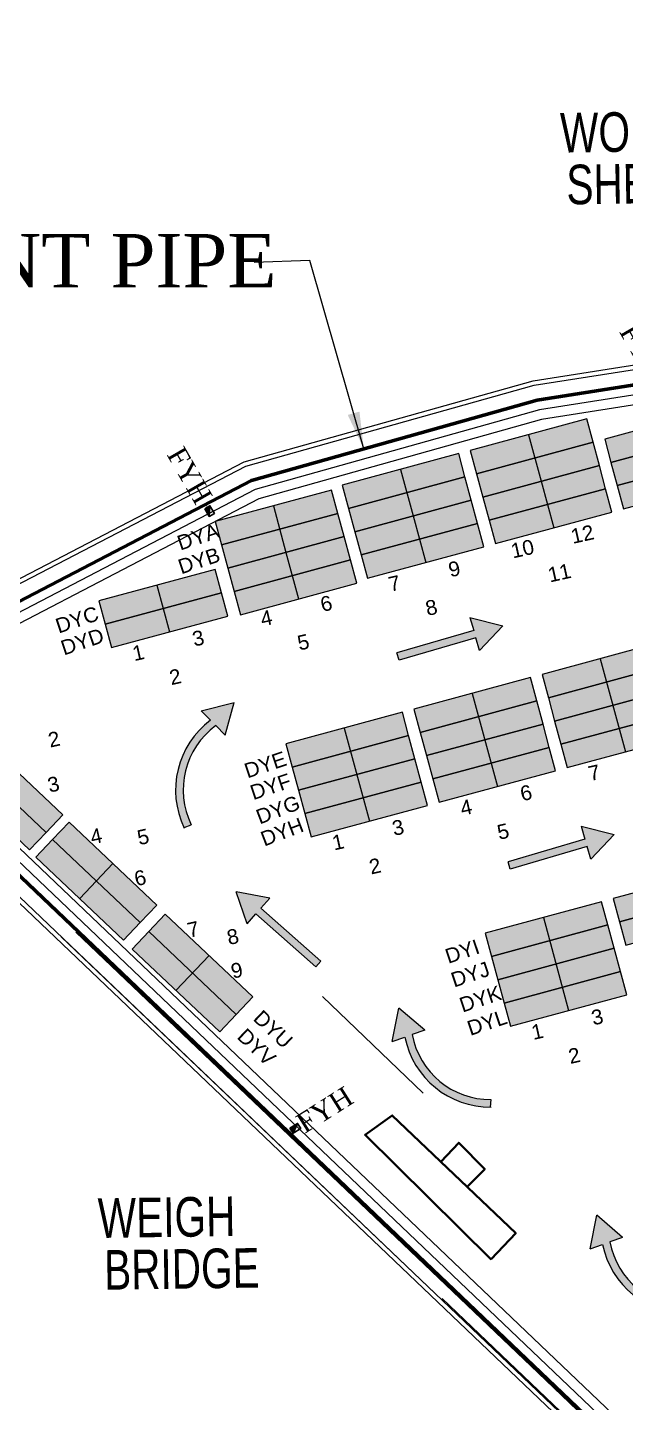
# Model space of a CAD drawing. Header units: inches. Extents: x -1774894 to -657573, y 144736 to 934842.
# Drawn here: x -1679523 to -1619075, y 588233 to 727260 of the extents above; entities that cross this region are included whole.
import ezdxf

# ---------------------------------------------------------------- set-up
doc = ezdxf.new("R2010")
doc.units = ezdxf.units.IN
doc.header["$MEASUREMENT"] = 0
for name, color, linetype in [('A-ANNO-TEXT', 7, 'Continuous'), ('A-WALL-PRHT-EXTR', 8, 'Continuous'), ('C-ROAD-OTLN', 142, 'Continuous'), ('siding cl', 7, 'Continuous')]:
    doc.layers.add(name, color=color, linetype=linetype)
for name, color, linetype, lineweight in [('Container', 5, 'Continuous', 9), ('grid', 7, 'Continuous', 18), ('IR PROP. DETAILS', 190, 'Continuous', 0), ('P FIRE', 6, 'Continuous', 35), ('P FIXTURE', 54, 'Continuous', 30), ('P TEXT', 255, 'Continuous', 20)]:
    doc.layers.add(name, color=color, linetype=linetype, lineweight=lineweight)
doc.layers.add('PAVED AREA', color=7, linetype='Continuous', true_color=0xf2f2f2)
doc.styles.add('2MM', font='romans', dxfattribs={"height": 0.07874})
doc.styles.add('ANNO', font='arial.ttf')
doc.styles.add('ARIAL', font='arial.ttf')
doc.styles.add('SWISS', font='swisscl.ttf')
doc.styles.add('TIMES', font='times.ttf')
doc.dimstyles.new('Architectural Metric', dxfattribs={"dimscale": 1500, "dimtxt": 2.38, "dimasz": 1.5, "dimexe": 1.5, "dimexo": 2.38, "dimgap": 0.5, "dimtad": 1, "dimtoh": 1, "dimdec": 0, "dimrnd": 1, "dimzin": 0, "dimdsep": 46, "dimtxsty": 'ANNO', "dimblk": 'ARCHTICK', "dimcen": 2.38, "dimdle": 1.5, "dimclrd": 256, "dimclre": 256, "dimclrt": 256, "dimadec": 0, "dimazin": 0, "dimtfac": 1, "dimtdec": 0, "dimtofl": 0, "dimtmove": 0, "dimatfit": 3, "dimfxl": 1, "dimtolj": 1, "dimtzin": 0, "dimlwd": 25, "dimarcsym": 0})

# ---------------------------------------------------------------- blocks, each defined once
blk = doc.blocks.new('A$C504613C0')
at = {"layer": 'P FIXTURE', "ltscale": 7.5}
blk.add_hatch(color=256, dxfattribs=at).paths.add_polyline_path([(900, 2041), (0, 2041), (0, 1441)])
blk.add_line((900, 2041), (0, 1441), dxfattribs=at)
blk.add_lwpolyline([(0, 2041), (0, 1441), (900, 1441), (900, 2041)], close=True, dxfattribs=at)
at = {"layer": 'P TEXT', "ltscale": 3, "insert": (942, 2748), "char_height": 2000, "width": 301259.33, "attachment_point": 1, "style": '2MM'}
blk.add_mtext('{\\fBookman Old Style|b0|i0|c0|p18;FYH}', dxfattribs=at)
blk = doc.blocks.new('_ArchTick')
at = {"color": 0, "linetype": 'ByBlock', "const_width": 0.15}
blk.add_lwpolyline([(-0.5, -0.5), (0.5, 0.5)], dxfattribs=at)
blk = doc.blocks.new('DFSSDF')
at = {"layer": 'IR PROP. DETAILS'}
h = blk.add_hatch(color=256, dxfattribs=at)
h.set_gradient(color1=(96, 92, 93), color2=(117, 112, 114), one_color=1, tint=0.45, name='CYLINDER')
h.paths.add_polyline_path([(-259585, 628390), (-258308, 628829), (-260916, 631075), (-261592, 627700), (-260322, 628136, 0.3570628), (-251669, 621054), (-251614, 621826, -0.3625734)])
at = {"layer": 'siding cl'}
for p, q in [((-258308, 628829), (-259585, 628390)), ((-261592, 627700), (-260322, 628136)), ((-251669, 621054), (-251614, 621826))]:
    blk.add_line(p, q, dxfattribs=at)
for points in [[(-261592, 627700), (-260916, 631075)], [(-258308, 628829), (-260916, 631075)]]:
    blk.add_lwpolyline(points, dxfattribs=at)
for radius, start in [(8828, 191.40098), (8056, 190.67139)]:
    blk.add_arc((-251669, 629881), radius, start, 270.38858, dxfattribs=at)
blk = doc.blocks.new('XZCZXDC')
at = {"layer": 'IR PROP. DETAILS'}
h = blk.add_hatch(color=256, dxfattribs=at)
h.set_gradient(color1=(96, 92, 93), color2=(117, 112, 114), one_color=1, tint=0.45, name='CYLINDER')
h.paths.add_polyline_path([(-17331, 724408), (-17331, 723057), (-25422, 723057), (-25422, 722286), (-17331, 722286), (-17331, 720935), (-14360, 722671)])
at = {"layer": 'siding cl'}
for p, q in [((-17331, 724408), (-17331, 723057)), ((-17331, 723057), (-25422, 723057)), ((-25422, 723057), (-25422, 722286)), ((-17331, 722286), (-25422, 722286)), ((-17331, 720935), (-17331, 722286))]:
    blk.add_line(p, q, dxfattribs=at)
for points in [[(-17331, 724408), (-14360, 722671)], [(-17331, 720935), (-14360, 722671)]]:
    blk.add_lwpolyline(points, dxfattribs=at)

msp = doc.modelspace()

# ---------------------------------------------------------------- hatches: boundary and pattern name
at = {"layer": 'grid'}
h = msp.add_hatch(color=256, dxfattribs=at)
h.set_gradient(color1=(158, 158, 255), color2=(173, 173, 255), one_color=1, tint=0.84, name='CYLINDER')
h.paths.add_polyline_path([(-1609410.512, 688829.087), (-1621178.969, 685643.447), (-1620541.841, 683289.756), (-1608773.384, 686475.396)])
h.paths.add_polyline_path([(-1608773.384, 686475.396), (-1620536.224, 683291.277), (-1620439.786, 682912.745), (-1619904.713, 680936.065), (-1608136.256, 684121.705)])
h.paths.add_polyline_path([(-1608136.256, 684121.705), (-1619904.713, 680936.065), (-1619267.585, 678582.374), (-1607499.128, 681768.014)])
h = msp.add_hatch(color=256, dxfattribs=at)
h.set_gradient(color1=(158, 158, 255), color2=(173, 173, 255), one_color=1, tint=0.84, name='CYLINDER')
h.paths.add_polyline_path([(-1622992.749, 687678.627), (-1634755.589, 684494.507), (-1634659.151, 684115.976), (-1634124.077, 682139.296), (-1622355.621, 685324.936)])
h.paths.add_polyline_path([(-1622355.621, 685324.936), (-1634124.077, 682139.296), (-1633486.949, 679785.605), (-1621718.493, 682971.244)])
h = msp.add_hatch(color=256, dxfattribs=at)
h.set_gradient(color1=(158, 158, 255), color2=(173, 173, 255), one_color=1, tint=0.84, name='CYLINDER')
h.paths.add_polyline_path([(-1635937.858, 684174.475), (-1647700.697, 680990.356), (-1647604.26, 680611.824), (-1647069.186, 678635.144), (-1635300.73, 681820.784)])
h.paths.add_polyline_path([(-1635300.73, 681820.784), (-1647069.186, 678635.144), (-1646432.058, 676281.453), (-1634663.602, 679467.093)])
h = msp.add_hatch(color=256, dxfattribs=at)
h.set_gradient(color1=(158, 158, 255), color2=(173, 173, 255), one_color=1, tint=0.84, name='CYLINDER')
h.paths.add_polyline_path([(-1621718.493, 682971.244), (-1633481.333, 679787.125), (-1633384.895, 679408.594), (-1632849.821, 677431.913), (-1621081.365, 680617.553)])
h.paths.add_polyline_path([(-1621081.365, 680617.553), (-1632849.821, 677431.913), (-1632212.693, 675078.222), (-1620444.237, 678263.862)])
h = msp.add_hatch(color=256, dxfattribs=at)
h.set_gradient(color1=(158, 158, 255), color2=(173, 173, 255), one_color=1, tint=0.84, name='CYLINDER')
h.paths.add_polyline_path([(-1648788.655, 680489.084), (-1660551.495, 677304.965), (-1660455.057, 676926.433), (-1659919.984, 674949.753), (-1648151.527, 678135.393)])
h.paths.add_polyline_path([(-1648151.527, 678135.393), (-1659919.984, 674949.753), (-1659282.856, 672596.062), (-1647514.399, 675781.702)])
h = msp.add_hatch(color=256, dxfattribs=at)
h.set_gradient(color1=(158, 158, 255), color2=(173, 173, 255), one_color=1, tint=0.84, name='CYLINDER')
h.paths.add_polyline_path([(-1634663.602, 679467.093), (-1646426.441, 676282.973), (-1646330.004, 675904.442), (-1645794.93, 673927.762), (-1634026.474, 677113.402)])
h.paths.add_polyline_path([(-1634026.474, 677113.402), (-1645794.93, 673927.762), (-1645157.802, 671574.07), (-1633389.346, 674759.71)])
h = msp.add_hatch(color=256, dxfattribs=at)
h.set_gradient(color1=(158, 158, 255), color2=(173, 173, 255), one_color=1, tint=0.84, name='CYLINDER')
h.paths.add_polyline_path([(-1647514.399, 675781.702), (-1659277.239, 672597.582), (-1659180.801, 672219.051), (-1658645.728, 670242.371), (-1646877.272, 673428.01)])
h.paths.add_polyline_path([(-1646877.272, 673428.01), (-1658645.728, 670242.371), (-1658008.6, 667888.679), (-1646240.144, 671074.319)])
h = msp.add_hatch(color=256, dxfattribs=at)
h.set_gradient(color1=(158, 158, 255), color2=(173, 173, 255), one_color=1, tint=0.84, name='CYLINDER')
h.paths.add_polyline_path([(-1660553.82, 672458.79), (-1672316.659, 669274.67), (-1672220.222, 668896.139), (-1671685.148, 666919.458), (-1659916.692, 670105.098)])
h.paths.add_polyline_path([(-1659916.692, 670105.098), (-1671685.148, 666919.458), (-1671048.02, 664565.767), (-1659279.564, 667751.407)])
h = msp.add_hatch(color=256, dxfattribs=at)
h.set_gradient(color1=(158, 158, 255), color2=(173, 173, 255), one_color=1, tint=0.84, name='CYLINDER')
h.paths.add_polyline_path([(-1615742.881, 665032.63), (-1627505.72, 661848.511), (-1627409.283, 661469.979), (-1626874.209, 659493.299), (-1615105.753, 662678.939)])
h.paths.add_polyline_path([(-1615105.753, 662678.939), (-1626874.209, 659493.299), (-1626237.081, 657139.608), (-1614468.625, 660325.248)])
h = msp.add_hatch(color=256, dxfattribs=at)
h.set_gradient(color1=(158, 158, 255), color2=(173, 173, 255), one_color=1, tint=0.84, name='CYLINDER')
h.paths.add_polyline_path([(-1628687.989, 661528.479), (-1640450.829, 658344.359), (-1640354.391, 657965.828), (-1639819.318, 655989.148), (-1628050.861, 659174.787)])
h.paths.add_polyline_path([(-1628050.861, 659174.787), (-1639819.318, 655989.148), (-1639182.19, 653635.456), (-1627413.733, 656821.096)])
h = msp.add_hatch(color=256, dxfattribs=at)
h.set_gradient(color1=(158, 158, 255), color2=(173, 173, 255), one_color=1, tint=0.84, name='CYLINDER')
h.paths.add_polyline_path([(-1614468.625, 660325.248), (-1626231.464, 657141.128), (-1626135.027, 656762.597), (-1625599.953, 654785.917), (-1613831.497, 657971.557)])
h.paths.add_polyline_path([(-1613831.497, 657971.557), (-1625599.953, 654785.917), (-1624962.825, 652432.225), (-1613194.369, 655617.865)])
h = msp.add_hatch(color=256, dxfattribs=at)
h.set_gradient(color1=(158, 158, 255), color2=(173, 173, 255), one_color=1, tint=0.84, name='CYLINDER')
h.paths.add_polyline_path([(-1641633.098, 658024.327), (-1653395.938, 654840.208), (-1653299.5, 654461.676), (-1652764.426, 652484.996), (-1640995.97, 655670.636)])
h.paths.add_polyline_path([(-1640995.97, 655670.636), (-1652764.426, 652484.996), (-1652127.298, 650131.305), (-1640358.842, 653316.945)])
h = msp.add_hatch(color=256, dxfattribs=at)
h.set_gradient(color1=(158, 158, 255), color2=(173, 173, 255), one_color=1, tint=0.84, name='CYLINDER')
h.paths.add_polyline_path([(-1627413.733, 656821.096), (-1639176.573, 653636.977), (-1639080.135, 653258.445), (-1638545.062, 651281.765), (-1626776.605, 654467.405)])
h.paths.add_polyline_path([(-1626776.605, 654467.405), (-1638545.062, 651281.765), (-1637907.934, 648928.074), (-1626139.477, 652113.714)])
h = msp.add_hatch(color=256, dxfattribs=at)
h.set_gradient(color1=(158, 158, 255), color2=(173, 173, 255), one_color=1, tint=0.84, name='CYLINDER')
h.paths.add_polyline_path([(-1675953.032, 647645.003), (-1684804.176, 656021.175), (-1685076.867, 655741.486), (-1686484.437, 654254.1), (-1677629.066, 645873.929)])
h.paths.add_polyline_path([(-1677629.066, 645873.929), (-1686484.437, 654254.1), (-1688160.471, 652483.026), (-1679305.1, 644102.855)])
h = msp.add_hatch(color=256, dxfattribs=at)
h.set_gradient(color1=(158, 158, 255), color2=(173, 173, 255), one_color=1, tint=0.84, name='CYLINDER')
h.paths.add_polyline_path([(-1640358.842, 653316.945), (-1652121.682, 650132.825), (-1652025.244, 649754.294), (-1651490.171, 647777.613), (-1639721.714, 650963.253)])
h.paths.add_polyline_path([(-1639721.714, 650963.253), (-1651490.171, 647777.613), (-1650853.043, 645423.922), (-1639084.586, 648609.562)])
h = msp.add_hatch(color=256, dxfattribs=at)
h.set_gradient(color1=(158, 158, 255), color2=(173, 173, 255), one_color=1, tint=0.84, name='CYLINDER')
h.paths.add_polyline_path([(-1666457.154, 638532.714), (-1675308.298, 646908.886), (-1675580.989, 646629.197), (-1676988.559, 645141.811), (-1668133.188, 636761.64)])
h.paths.add_polyline_path([(-1668133.188, 636761.64), (-1676988.559, 645141.811), (-1678664.593, 643370.737), (-1669809.222, 634990.566)])
h = msp.add_hatch(color=256, dxfattribs=at)
h.set_gradient(color1=(158, 158, 255), color2=(173, 173, 255), one_color=1, tint=0.84, name='CYLINDER')
h.paths.add_polyline_path([(-1608544.59, 642372.672), (-1620307.43, 639188.552), (-1620210.992, 638810.021), (-1619675.919, 636833.341), (-1607907.462, 640018.98)])
h.paths.add_polyline_path([(-1607907.462, 640018.98), (-1619675.919, 636833.341), (-1619038.791, 634479.649), (-1607270.334, 637665.289)])
h = msp.add_hatch(color=256, dxfattribs=at)
h.set_gradient(color1=(158, 158, 255), color2=(173, 173, 255), one_color=1, tint=0.84, name='CYLINDER')
h.paths.add_polyline_path([(-1621489.699, 638868.52), (-1633252.539, 635684.401), (-1633156.101, 635305.869), (-1632621.028, 633329.189), (-1620852.571, 636514.829)])
h.paths.add_polyline_path([(-1620852.571, 636514.829), (-1632621.028, 633329.189), (-1631983.9, 630975.498), (-1620215.443, 634161.138)])
h = msp.add_hatch(color=256, dxfattribs=at)
h.set_gradient(color1=(158, 158, 255), color2=(173, 173, 255), one_color=1, tint=0.84, name='CYLINDER')
h.paths.add_polyline_path([(-1656741.17, 629238.429), (-1665592.314, 637614.601), (-1665865.006, 637334.912), (-1667272.575, 635847.526), (-1658417.204, 627467.355)])
h.paths.add_polyline_path([(-1658417.204, 627467.355), (-1667272.575, 635847.526), (-1668948.609, 634076.452), (-1660093.239, 625696.281)])
h = msp.add_hatch(color=256, dxfattribs=at)
h.set_gradient(color1=(158, 158, 255), color2=(173, 173, 255), one_color=1, tint=0.84, name='CYLINDER')
h.paths.add_polyline_path([(-1620215.443, 634161.138), (-1631978.283, 630977.018), (-1631881.845, 630598.487), (-1631346.772, 628621.806), (-1619578.315, 631807.446)])
h.paths.add_polyline_path([(-1619578.315, 631807.446), (-1631346.772, 628621.806), (-1630709.644, 626268.115), (-1618941.187, 629453.755)])
at = {"layer": 'P FIXTURE', "ltscale": 7.5}
msp.add_hatch(color=256, dxfattribs=at).paths.add_polyline_path([(-1661149.695, 677826.736), (-1661598.795, 678606.678), (-1661078.833, 678906.078)])

# ---------------------------------------------------------------- linework, layer by layer
at = {"layer": 'A-WALL-PRHT-EXTR', "ltscale": 0.2}
for p, q in [((-1628418.535, 691525.387), (-1578920.937, 699320.371)), ((-1628322.476, 691084.969), (-1578365.317, 698952.326)), ((-1657623.513, 683339.156), (-1628418.535, 691525.387)), ((-1657457.156, 682918.443), (-1628322.476, 691084.969)), ((-1702582.582, 659943.889), (-1657623.513, 683339.156)), ((-1701816.639, 659835.18), (-1657457.156, 682918.443)), ((-1603612.553, 565541.704), (-1702582.582, 659943.889)), ((-1603301.958, 565867.328), (-1701816.639, 659835.18))]:
    msp.add_line(p, q, dxfattribs=at)
at = {"layer": 'C-ROAD-OTLN', "linetype": 'Continuous'}
for p, q in [((-1627908.307, 591224.154), (-1674623.413, 635783.178)), ((-1628850.332, 590236.547), (-1676123.164, 635327.557)), ((-1615901.586, 578044.361), (-1637609.832, 598750.689)), ((-1610406.447, 574530.071), (-1627908.307, 591224.154))]:
    msp.add_line(p, q, dxfattribs=at)
for points in [[(-1623047.495, 784487.508), (-1572567.738, 696271.589), (-1627564.682, 687610.556), (-1656144.782, 679599.48), (-1695774.201, 658977.593), (-1600574.717, 568171.93), (-1593312.56, 557960.738)], [(-1623915.438, 783990.845), (-1574156.038, 697033.784), (-1627778.145, 688589.264), (-1656514.465, 680534.399), (-1697476.296, 659219.167), (-1601334.176, 567514.373), (-1594127.483, 557381.169)]]:
    msp.add_lwpolyline(points, dxfattribs=at)
at = {"layer": 'Container'}
for p, q in [((-1628876.977, 686085.807), (-1627602.721, 681378.425)), ((-1641822.086, 682581.655), (-1640547.83, 677874.273)), ((-1627602.721, 681378.425), (-1626328.465, 676671.042)), ((-1654672.884, 678896.264), (-1653398.628, 674188.882)), ((-1640547.83, 677874.273), (-1639273.574, 673166.89)), ((-1653398.628, 674188.882), (-1652124.372, 669481.499)), ((-1666438.048, 670865.97), (-1665163.792, 666158.587)), ((-1621627.109, 663439.81), (-1619078.597, 654025.045)), ((-1634572.217, 659935.659), (-1632023.706, 650520.894)), ((-1647517.326, 656431.507), (-1644968.814, 647016.742)), ((-1670884.839, 642722.8), (-1674236.908, 639180.651)), ((-1627373.927, 637275.7), (-1624825.415, 627860.935)), ((-1661168.855, 633428.515), (-1664520.924, 629886.367))]:
    msp.add_line(p, q, dxfattribs=at)
for points in [[(-1620541.841, 683289.756), (-1608773.384, 686475.396), (-1609410.512, 688829.087), (-1621178.969, 685643.447)], [(-1634124.077, 682139.296), (-1622355.621, 685324.936), (-1622992.749, 687678.627), (-1634761.205, 684492.987)], [(-1619904.713, 680936.065), (-1608136.256, 684121.705), (-1608773.384, 686475.396), (-1620541.841, 683289.756)], [(-1647069.186, 678635.144), (-1635300.73, 681820.784), (-1635937.858, 684174.475), (-1647706.314, 680988.835)], [(-1633486.949, 679785.605), (-1621718.493, 682971.244), (-1622355.621, 685324.936), (-1634124.077, 682139.296)], [(-1619267.585, 678582.374), (-1607499.128, 681768.014), (-1608136.256, 684121.705), (-1619904.713, 680936.065)], [(-1632849.821, 677431.913), (-1621081.365, 680617.553), (-1621718.493, 682971.244), (-1633486.949, 679785.605)], [(-1646432.058, 676281.453), (-1634663.602, 679467.093), (-1635300.73, 681820.784), (-1647069.186, 678635.144)], [(-1659919.984, 674949.753), (-1648151.527, 678135.393), (-1648788.655, 680489.084), (-1660557.112, 677303.444)], [(-1632212.693, 675078.222), (-1620444.237, 678263.862), (-1621081.365, 680617.553), (-1632849.821, 677431.913)], [(-1645794.93, 673927.762), (-1634026.474, 677113.402), (-1634663.602, 679467.093), (-1646432.058, 676281.453)], [(-1659282.856, 672596.062), (-1647514.399, 675781.702), (-1648151.527, 678135.393), (-1659919.984, 674949.753)], [(-1645157.802, 671574.07), (-1633389.346, 674759.71), (-1634026.474, 677113.402), (-1645794.93, 673927.762)], [(-1658645.728, 670242.371), (-1646877.272, 673428.01), (-1647514.399, 675781.702), (-1659282.856, 672596.062)], [(-1658008.6, 667888.679), (-1646240.144, 671074.319), (-1646877.272, 673428.01), (-1658645.728, 670242.371)], [(-1671685.148, 666919.458), (-1659916.692, 670105.098), (-1660553.82, 672458.79), (-1672322.276, 669273.15)], [(-1671048.02, 664565.767), (-1659279.564, 667751.407), (-1659916.692, 670105.098), (-1671685.148, 666919.458)], [(-1626874.209, 659493.299), (-1615105.753, 662678.939), (-1615742.881, 665032.63), (-1627511.337, 661846.99)], [(-1626237.081, 657139.608), (-1614468.625, 660325.248), (-1615105.753, 662678.939), (-1626874.209, 659493.299)], [(-1639819.318, 655989.148), (-1628050.861, 659174.787), (-1628687.989, 661528.479), (-1640456.446, 658342.839)], [(-1639182.19, 653635.456), (-1627413.733, 656821.096), (-1628050.861, 659174.787), (-1639819.318, 655989.148)], [(-1625599.953, 654785.917), (-1613831.497, 657971.557), (-1614468.625, 660325.248), (-1626237.081, 657139.608)], [(-1652764.426, 652484.996), (-1640995.97, 655670.636), (-1641633.098, 658024.327), (-1653401.554, 654838.687)], [(-1624962.825, 652432.225), (-1613194.369, 655617.865), (-1613831.497, 657971.557), (-1625599.953, 654785.917)], [(-1638545.062, 651281.765), (-1626776.605, 654467.405), (-1627413.733, 656821.096), (-1639182.19, 653635.456)], [(-1686484.437, 654254.1), (-1677629.066, 645873.929), (-1675953.032, 647645.003), (-1684808.402, 656025.175)], [(-1652127.298, 650131.305), (-1640358.842, 653316.945), (-1640995.97, 655670.636), (-1652764.426, 652484.996)], [(-1688160.471, 652483.026), (-1679305.1, 644102.855), (-1677629.066, 645873.929), (-1686484.437, 654254.1)], [(-1637907.934, 648928.074), (-1626139.477, 652113.714), (-1626776.605, 654467.405), (-1638545.062, 651281.765)], [(-1651490.171, 647777.613), (-1639721.714, 650963.253), (-1640358.842, 653316.945), (-1652127.298, 650131.305)], [(-1650853.043, 645423.922), (-1639084.586, 648609.562), (-1639721.714, 650963.253), (-1651490.171, 647777.613)], [(-1676988.559, 645141.811), (-1668133.188, 636761.64), (-1666457.154, 638532.714), (-1675312.525, 646912.885)], [(-1678664.593, 643370.737), (-1669809.222, 634990.566), (-1668133.188, 636761.64), (-1676988.559, 645141.811)], [(-1619675.919, 636833.341), (-1607907.462, 640018.98), (-1608544.59, 642372.672), (-1620313.047, 639187.032)], [(-1619038.791, 634479.649), (-1607270.334, 637665.289), (-1607907.462, 640018.98), (-1619675.919, 636833.341)], [(-1632621.028, 633329.189), (-1620852.571, 636514.829), (-1621489.699, 638868.52), (-1633258.156, 635682.88)], [(-1667272.575, 635847.526), (-1658417.204, 627467.355), (-1656741.17, 629238.429), (-1665596.541, 637618.601)], [(-1668948.609, 634076.452), (-1660093.239, 625696.281), (-1658417.204, 627467.355), (-1667272.575, 635847.526)], [(-1631983.9, 630975.498), (-1620215.443, 634161.138), (-1620852.571, 636514.829), (-1632621.028, 633329.189)], [(-1631346.772, 628621.806), (-1619578.315, 631807.446), (-1620215.443, 634161.138), (-1631983.9, 630975.498)], [(-1630709.644, 626268.115), (-1618941.187, 629453.755), (-1619578.315, 631807.446), (-1631346.772, 628621.806)]]:
    msp.add_lwpolyline(points, close=True, dxfattribs=at)
at = {"layer": 'P FIRE', "lineweight": 60}
msp.add_lwpolyline([(-1624783.382, 783494.182), (-1575744.337, 697795.98), (-1627991.608, 689567.972), (-1656884.147, 681469.318), (-1699178.391, 659460.741), (-1602093.635, 566856.817), (-1594362.836, 555986.676), (-1588377.507, 560243.418), (-1586481.983, 560985.388), (-1517064.567, 592307.074), (-1475275.668, 610650.943), (-1445713.886, 628996.528), (-1333323.285, 698788.162)], dxfattribs=at)
at = {"layer": 'P FIRE', "ltscale": 7.5, "const_width": 50}
for points in [[(-1661338.814, 678756.378), (-1661528.28, 679052.66)], [(-1652831.219, 615718.074), (-1653136.976, 615544.312)]]:
    msp.add_lwpolyline(points, dxfattribs=at)
at = {"layer": 'P FIXTURE', "ltscale": 7.5}
msp.add_line((-1661149.695, 677826.736), (-1661078.833, 678906.078), dxfattribs=at)
msp.add_lwpolyline([(-1661598.795, 678606.678), (-1661078.833, 678906.078), (-1660629.734, 678126.136), (-1661149.695, 677826.736)], close=True, dxfattribs=at)
at = {"layer": 'PAVED AREA'}
msp.add_line((-1649702.927, 629287.409), (-1639538.994, 619504.259), dxfattribs=at)
at = {"layer": 'PAVED AREA', "color": 1, "lineweight": 40}
for points in [[(-1632648.018, 602735.607), (-1630162.147, 605341.762), (-1642656.55, 617259.5), (-1645391.84, 615281.754), (-1632641.168, 602688.988)], [(-1635073.462, 610035.058), (-1637745.235, 612566.204), (-1635930.924, 614499.603), (-1633306.689, 611831.16), (-1635073.462, 610035.058)]]:
    msp.add_lwpolyline(points, dxfattribs=at)

# ---------------------------------------------------------------- block references
at = {"layer": 'IR PROP. DETAILS', "xscale": -1}
for p, rotation in [((-1821736.131, 1364089.16), 196.4011063248309), ((-1810500.551, 1342983.316), 196.4011063248329), ((-2146454.988, 106700.947), 318.6695686641425)]:
    msp.add_blockref('XZCZXDC', p, dxfattribs=dict(at, rotation=rotation))
at = {"layer": 'IR PROP. DETAILS', "rotation": 295.4606302982525}
msp.add_blockref('DFSSDF', (-2116246.496, 152155.233), dxfattribs=at)
at = {"layer": 'IR PROP. DETAILS'}
for p in [(-1381056.182, -2957.015), (-1361069.172, -23914.91)]:
    msp.add_blockref('DFSSDF', p, dxfattribs=at)
at = {"layer": 'P FIRE', "ltscale": 7.5, "rotation": 32.27374912216271}
msp.add_blockref('A$C504613C0', (-1651901.388, 614245.732), dxfattribs=at)

# ---------------------------------------------------------------- texts
at = {"color": 7, "style": 'SWISS'}
for s, p in [('WORKSHOP', (-1625652.47, 714606.798)), ('SHED', (-1625018.577, 709369.516)), ('WEIGH', (-1672382.143, 604866.473)), ('BRIDGE', (-1671748.25, 599629.192))]:
    msp.add_text(s, height=4000, rotation=0.83581702, dxfattribs=at).set_placement(p)
at = {"color": 7, "style": 'TIMES'}
msp.add_text('HYDRANT PIPE', height=5400, dxfattribs=at).set_placement((-1713031.712, 700982.653))
at = {"layer": 'A-ANNO-TEXT', "char_height": 1500, "attachment_point": 2, "style": 'ARIAL'}
for s, insert, rotation in [('{\\C7;DYA}', (-1662513.087, 676469.521), 18.47367908), ('{\\C7;12}', (-1623594.881, 676762.281), 12.53789219), ('{\\C7;DYB}', (-1662423.81, 674067.229), 18.47367908), ('{\\C7;10}', (-1629653.935, 675289.79), 12.53789219), ('{\\C7;9}', (-1636539.99, 673258.13), 12.53789219), ('{\\C7;11}', (-1625916.01, 672857.158), 12.53789219), ('{\\C7;7}', (-1642599.044, 671785.638), 12.53789219), ('{\\C7;6}', (-1649485.098, 669753.978), 12.53789219), ('{\\C7;8}', (-1638861.119, 669353.006), 12.53789219), ('{\\C7;DYC}', (-1674754.954, 668098.289), 18.47367908), ('{\\C7;4}', (-1655544.152, 668281.486), 12.53789219), ('{\\C7;DYD}', (-1674222.378, 665883.341), 18.47367908), ('{\\C7;3}', (-1662430.207, 666249.826), 12.53789219), ('{\\C7;1}', (-1668489.261, 664777.335), 12.53789219), ('{\\C7;5}', (-1651806.228, 665848.855), 12.53789219), ('{\\C7;2}', (-1664751.337, 662344.703), 12.53789219), ('{\\C7;2}', (-1677001.38, 656032.331), 12.53789219), ('{\\C7;DYE}', (-1655727.213, 653434.736), 18.47367908), ('{\\C7;7}', (-1622404.066, 652643.793), 12.53789219), ('{\\C7;3}', (-1677064.433, 651479.591), 12.53789219), ('{\\C7;DYF}', (-1655194.637, 651219.788), 18.47367908), ('{\\C7;6}', (-1629290.121, 650612.133), 12.53789219), ('{\\C7;DYG}', (-1654472.772, 648878.345), 20.90857444), ('{\\C7;4}', (-1635349.175, 649139.641), 12.53789219), ('{\\C7;DYH}', (-1654060.804, 646626.477), 20.90857444), ('{\\C7;3}', (-1642235.23, 647107.981), 12.53789219), ('{\\C7;5}', (-1631611.251, 646707.01), 12.53789219), ('{\\C7;4}', (-1672748.575, 646234.426), 12.53789219), ('{\\C7;5}', (-1667999.735, 646166.154), 12.53789219), ('{\\C7;1}', (-1648294.284, 645635.49), 12.53789219), ('{\\C7;2}', (-1644556.359, 643202.858), 12.53789219), ('{\\C7;6}', (-1668295.353, 642017.773), 12.53789219), ('{\\C7;7}', (-1662934.753, 636809.617), 12.53789219), ('{\\C7;8}', (-1658929.892, 636071.884), 12.53789219), ('{\\C7;DYI}', (-1635811.614, 634553.889), 18.47367908), ('{\\C7;9}', (-1658528.087, 632672.624), 12.53789219), ('{\\C7;DYJ}', (-1635003.153, 632233.82), 18.47367908), ('{\\C7;DYK}', (-1633986.441, 629753.051), 18.47367908), ('{\\C7;DYU}', (-1654172.305, 626522.796), 316.39897429), ('{\\C7;DYL}', (-1633307.201, 627365.047), 18.47367908), ('{\\C7;3}', (-1622091.831, 627952.174), 12.53789219), ('{\\C7;DYV}', (-1655843.604, 624721.939), 316.39897429), ('{\\C7;1}', (-1628150.885, 626479.683), 12.53789219), ('{\\C7;2}', (-1624412.96, 624047.051), 12.53789219)]:
    msp.add_mtext(s, dxfattribs=dict(at, insert=insert, rotation=rotation))
at = {"layer": 'P TEXT', "ltscale": 3, "char_height": 2000, "width": 301259.32758, "attachment_point": 7, "rotation": 299.93383511, "style": '2MM'}
for insert in [(-1619755.382, 696518.978), (-1665490.193, 684082.678)]:
    msp.add_mtext('{\\fBookman Old Style|b0|i0|c0|p18;FYH}', dxfattribs=dict(at, insert=insert))

# ---------------------------------------------------------------- leaders
at = {"color": 7}
msp.add_leader([(-1645528.112, 684652.444), (-1650976.952, 703693.333), (-1656595.951, 703509.34)], dimstyle='Architectural Metric', override={"dimasz": 2.5, "dimtad": 0, "dimarcsym": 1}, dxfattribs=at)

doc.saveas('drawing.dxf')
